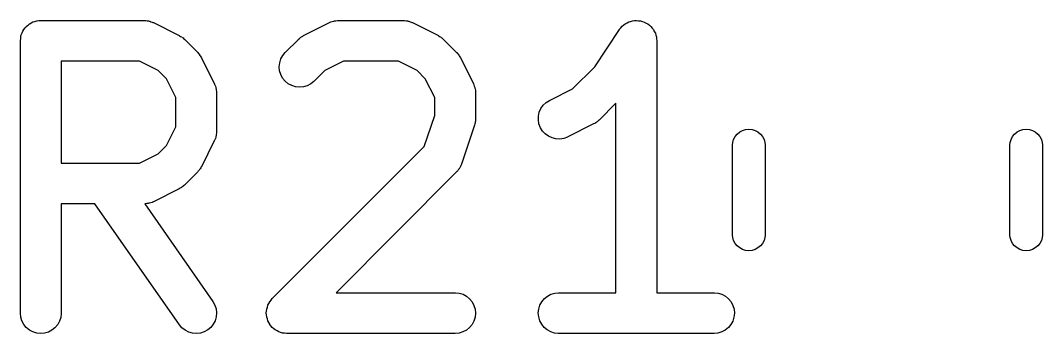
# Model space of a CAD drawing. Extents: x -2 to 178, y -114 to 6.
# Drawn here: x 164.311 to 168.07, y -89.74 to -88.59 of the extents above; entities that cross this region are included whole.
import ezdxf

# ---------------------------------------------------------------- set-up
doc = ezdxf.new("R2010")
doc.units = 0
doc.header["$MEASUREMENT"] = 0
doc.layers.add('BLACK', color=7, linetype='CONTINUOUS')

msp = doc.modelspace()

# ---------------------------------------------------------------- linework, layer by layer
at = {"layer": 'BLACK', "linetype": 'CONTINUOUS'}
for p, q in [((164.345, -88.6021), (164.351, -88.5989)), ((164.351, -88.5989), (164.357, -88.5955)), ((164.357, -88.5955), (164.358, -88.5953)), ((164.357, -88.5955), (164.357, -88.5955)), ((164.358, -88.5953), (164.364, -88.5933)), ((164.364, -88.5933), (164.371, -88.5913)), ((164.371, -88.5913), (164.372, -88.5912)), ((164.371, -88.5913), (164.371, -88.5913)), ((164.372, -88.5912), (164.379, -88.5906)), ((164.379, -88.5906), (164.386, -88.5899)), ((164.386, -88.5899), (164.767, -88.5899)), ((164.767, -88.5899), (164.768, -88.5899)), ((164.768, -88.5899), (164.77, -88.5901)), ((164.77, -88.5901), (164.772, -88.5901)), ((164.772, -88.5901), (164.777, -88.5909)), ((164.777, -88.5909), (164.782, -88.5915)), ((164.782, -88.5915), (164.784, -88.5922)), ((164.784, -88.5922), (164.787, -88.5926)), ((164.787, -88.5926), (164.791, -88.5944)), ((164.791, -88.5944), (164.796, -88.5959)), ((164.796, -88.5959), (164.798, -88.597)), ((164.798, -88.597), (164.8, -88.5978)), ((164.8, -88.5978), (164.895, -88.6454)), ((165.352, -88.6454), (165.447, -88.5978)), ((165.447, -88.5978), (165.448, -88.5973)), ((165.448, -88.5973), (165.45, -88.5966)), ((165.45, -88.5966), (165.452, -88.5955)), ((165.452, -88.5955), (165.457, -88.5941)), ((165.457, -88.5941), (165.462, -88.5923)), ((165.462, -88.5923), (165.464, -88.5919)), ((165.464, -88.5919), (165.466, -88.5913)), ((165.466, -88.5913), (165.471, -88.5908)), ((165.471, -88.5908), (165.477, -88.59)), ((165.477, -88.59), (165.479, -88.5901)), ((165.479, -88.5901), (165.481, -88.5899)), ((165.481, -88.5899), (165.719, -88.5899)), ((165.719, -88.5899), (165.72, -88.5899)), ((165.72, -88.5899), (165.722, -88.5901)), ((165.722, -88.5901), (165.724, -88.5901)), ((165.724, -88.5901), (165.73, -88.5909)), ((165.73, -88.5909), (165.735, -88.5915)), ((165.735, -88.5915), (165.737, -88.5922)), ((165.737, -88.5922), (165.739, -88.5926)), ((165.739, -88.5926), (165.744, -88.5944)), ((165.744, -88.5944), (165.749, -88.5959)), ((165.749, -88.5959), (165.751, -88.597)), ((165.751, -88.597), (165.753, -88.5978)), ((165.753, -88.5978), (165.848, -88.6454)), ((166.535, -88.6021), (166.542, -88.5985)), ((166.542, -88.5985), (166.548, -88.5953)), ((166.548, -88.5953), (166.555, -88.5932)), ((166.548, -88.5953), (166.548, -88.5953)), ((166.548, -88.5953), (166.548, -88.5953)), ((166.555, -88.5932), (166.562, -88.5912)), ((166.562, -88.5912), (166.569, -88.5905)), ((166.562, -88.5912), (166.562, -88.5912)), ((166.562, -88.5912), (166.562, -88.5912)), ((166.569, -88.5905), (166.577, -88.5899)), ((166.577, -88.5899), (166.577, -88.5899)), ((166.577, -88.5899), (166.584, -88.5907)), ((166.577, -88.5899), (166.577, -88.5899)), ((166.584, -88.5907), (166.591, -88.5914)), ((166.591, -88.5914), (166.591, -88.5914)), ((166.591, -88.5914), (166.591, -88.5914)), ((166.591, -88.5914), (166.599, -88.5937)), ((166.599, -88.5937), (166.605, -88.5957)), ((166.605, -88.5957), (166.605, -88.5958)), ((166.605, -88.5958), (166.605, -88.5958)), ((166.605, -88.5958), (166.612, -88.5993)), ((166.612, -88.5993), (166.618, -88.6027)), ((164.314, -88.6426), (164.317, -88.6358)), ((164.317, -88.6353), (164.32, -88.6291)), ((164.317, -88.6356), (164.317, -88.6353)), ((164.317, -88.6358), (164.317, -88.6356)), ((164.32, -88.6291), (164.324, -88.6229)), ((164.324, -88.6225), (164.328, -88.6171)), ((164.324, -88.6227), (164.324, -88.6225)), ((164.324, -88.6229), (164.324, -88.6227)), ((164.328, -88.6171), (164.333, -88.6117)), ((164.333, -88.6113), (164.339, -88.6069)), ((164.333, -88.6115), (164.333, -88.6113)), ((164.333, -88.6117), (164.333, -88.6115)), ((164.339, -88.6069), (164.344, -88.6024)), ((164.344, -88.6023), (164.345, -88.6021)), ((164.344, -88.6024), (164.344, -88.6023)), ((166.423, -88.76), (166.514, -88.6233)), ((166.514, -88.6224), (166.519, -88.6166)), ((166.514, -88.6225), (166.514, -88.6224)), ((166.514, -88.6233), (166.514, -88.6225)), ((166.514, -88.6225), (166.514, -88.6225)), ((166.514, -88.6225), (166.514, -88.6225)), ((166.519, -88.6166), (166.524, -88.6113)), ((166.524, -88.6112), (166.53, -88.6065)), ((166.524, -88.6113), (166.524, -88.6112)), ((166.524, -88.6113), (166.524, -88.6113)), ((166.53, -88.6065), (166.535, -88.6021)), ((166.535, -88.6021), (166.535, -88.6021)), ((166.535, -88.6021), (166.535, -88.6021)), ((166.618, -88.6027), (166.618, -88.6027)), ((166.618, -88.6027), (166.618, -88.6028)), ((166.618, -88.6028), (166.624, -88.6074)), ((166.624, -88.6074), (166.629, -88.612)), ((166.629, -88.612), (166.629, -88.6121)), ((166.629, -88.6121), (166.629, -88.6121)), ((166.629, -88.6121), (166.634, -88.6181)), ((166.634, -88.6181), (166.639, -88.6234)), ((166.639, -88.6234), (166.639, -88.6234)), ((166.639, -88.6234), (166.639, -88.6235)), ((166.639, -88.6235), (166.642, -88.6304)), ((166.642, -88.6304), (166.646, -88.6363)), ((166.646, -88.6363), (166.646, -88.6364)), ((166.646, -88.6364), (166.646, -88.6364)), ((166.646, -88.6364), (166.648, -88.6433)), ((164.311, -88.6638), (164.312, -88.6568)), ((164.311, -88.6643), (164.311, -88.6638)), ((164.311, -88.6644), (164.311, -88.6643)), ((164.311, -88.6649), (164.311, -88.6644)), ((164.311, -88.6644), (164.311, -88.6644)), ((164.311, -89.6649), (164.311, -88.6649)), ((164.312, -88.6493), (164.314, -88.6426)), ((164.312, -88.6495), (164.312, -88.6493)), ((164.312, -88.6498), (164.312, -88.6495)), ((164.312, -88.6568), (164.312, -88.6498)), ((164.895, -88.6454), (164.896, -88.6459)), ((164.896, -88.6459), (164.9, -88.6482)), ((164.9, -88.6482), (164.904, -88.6502)), ((164.904, -88.6502), (164.906, -88.6522)), ((164.906, -88.6522), (164.909, -88.6539)), ((164.909, -88.6539), (164.912, -88.6568)), ((164.912, -88.6568), (164.915, -88.6595)), ((164.915, -88.6595), (164.963, -88.7071)), ((165.285, -88.7071), (165.333, -88.6595)), ((165.333, -88.6587), (165.337, -88.6561)), ((165.333, -88.6595), (165.333, -88.6587)), ((165.337, -88.6561), (165.34, -88.6532)), ((165.34, -88.6532), (165.342, -88.6515)), ((165.342, -88.6515), (165.345, -88.6496)), ((165.345, -88.6496), (165.349, -88.6477)), ((165.349, -88.6477), (165.352, -88.6454)), ((165.848, -88.6454), (165.849, -88.6459)), ((165.849, -88.6459), (165.852, -88.6482)), ((165.852, -88.6482), (165.856, -88.6502)), ((165.856, -88.6502), (165.858, -88.6522)), ((165.858, -88.6522), (165.861, -88.6539)), ((165.861, -88.6539), (165.864, -88.6568)), ((165.864, -88.6568), (165.867, -88.6595)), ((165.867, -88.6595), (165.915, -88.7071)), ((166.648, -88.6433), (166.65, -88.6503)), ((166.65, -88.6503), (166.65, -88.6504)), ((166.65, -88.6504), (166.65, -88.6504)), ((166.65, -88.6504), (166.65, -88.6577)), ((166.65, -88.6577), (166.651, -88.6649)), ((166.651, -88.6649), (166.651, -89.5899)), ((164.963, -88.7071), (164.963, -88.7078)), ((164.963, -88.7078), (164.966, -88.7111)), ((164.966, -88.7111), (164.969, -88.7142)), ((165.276, -88.7184), (165.285, -88.7071)), ((165.915, -88.7071), (165.916, -88.7078)), ((165.916, -88.7078), (165.918, -88.7111)), ((165.918, -88.7111), (165.921, -88.7142)), ((164.461, -88.7399), (164.461, -89.1137)), ((164.749, -88.7399), (164.461, -88.7399)), ((164.817, -88.7741), (164.749, -88.7399)), ((164.969, -88.7142), (164.97, -88.7168)), ((164.97, -88.7168), (164.972, -88.7193)), ((164.972, -88.7193), (164.974, -88.723)), ((164.974, -88.723), (164.977, -88.7266)), ((164.977, -88.7266), (165.024, -88.8218)), ((165.263, -88.7599), (165.265, -88.7453)), ((165.265, -88.7453), (165.269, -88.7313)), ((165.269, -88.7313), (165.276, -88.7184)), ((165.499, -88.7399), (165.43, -88.7741)), ((165.701, -88.7399), (165.499, -88.7399)), ((165.77, -88.7741), (165.701, -88.7399)), ((165.921, -88.7142), (165.923, -88.7168)), ((165.923, -88.7168), (165.925, -88.7193)), ((165.925, -88.7193), (165.927, -88.723)), ((165.927, -88.723), (165.929, -88.7266)), ((165.929, -88.7266), (165.977, -88.8218)), ((164.848, -88.8045), (164.817, -88.7741)), ((165.264, -88.7744), (165.263, -88.7599)), ((165.269, -88.7885), (165.264, -88.7744)), ((165.43, -88.7741), (165.391, -88.8132)), ((165.8, -88.8045), (165.77, -88.7741)), ((166.341, -88.8413), (166.423, -88.76)), ((164.882, -88.8731), (164.848, -88.8045)), ((165.024, -88.8218), (165.025, -88.8228)), ((165.025, -88.8228), (165.025, -88.8248)), ((165.025, -88.8248), (165.026, -88.8268)), ((165.275, -88.8014), (165.269, -88.7885)), ((165.285, -88.8128), (165.275, -88.8014)), ((165.296, -88.8222), (165.285, -88.8128)), ((165.309, -88.8292), (165.296, -88.8222)), ((165.379, -88.823), (165.366, -88.8298)), ((165.39, -88.8139), (165.379, -88.823)), ((165.391, -88.8132), (165.39, -88.8139)), ((165.835, -88.8731), (165.8, -88.8045)), ((165.977, -88.8218), (165.977, -88.8228)), ((165.977, -88.8228), (165.978, -88.8248)), ((165.978, -88.8248), (165.979, -88.8268)), ((165.026, -88.8268), (165.028, -88.8317)), ((165.028, -88.8317), (165.03, -88.8365)), ((165.03, -88.8365), (165.03, -88.8387)), ((165.03, -88.8387), (165.031, -88.8408)), ((165.031, -88.8408), (165.031, -88.8459)), ((165.031, -88.8459), (165.032, -88.851)), ((165.032, -88.851), (165.032, -88.8532)), ((165.032, -88.8532), (165.032, -88.8554)), ((165.032, -88.8554), (165.032, -88.9982)), ((165.323, -88.8335), (165.309, -88.8292)), ((165.337, -88.8351), (165.323, -88.8335)), ((165.352, -88.8338), (165.337, -88.8351)), ((165.366, -88.8298), (165.352, -88.8338)), ((165.979, -88.8268), (165.98, -88.8317)), ((165.98, -88.8317), (165.982, -88.8365)), ((165.982, -88.8365), (165.982, -88.8387)), ((165.982, -88.8387), (165.983, -88.8408)), ((165.983, -88.8408), (165.984, -88.8459)), ((165.984, -88.8459), (165.984, -88.851)), ((165.984, -88.851), (165.984, -88.8532)), ((165.984, -88.8532), (165.985, -88.8554)), ((165.985, -88.8554), (165.985, -88.9506)), ((166.257, -88.8835), (166.341, -88.8413)), ((164.882, -88.9805), (164.882, -88.8731)), ((165.835, -88.9384), (165.835, -88.8731)), ((166.234, -88.9014), (166.245, -88.8913)), ((166.245, -88.8913), (166.257, -88.8835)), ((166.501, -88.8936), (166.439, -88.956)), ((166.501, -89.5899), (166.501, -88.8936)), ((166.216, -88.9409), (166.219, -88.9266)), ((166.219, -88.9266), (166.225, -88.9133)), ((166.225, -88.9133), (166.234, -88.9014)), ((165.796, -89.0529), (165.835, -88.9384)), ((165.981, -88.9743), (165.933, -89.1172)), ((165.982, -88.9702), (165.981, -88.9743)), ((165.983, -88.9662), (165.982, -88.9702)), ((165.984, -88.96), (165.983, -88.9631)), ((165.983, -88.9631), (165.983, -88.9662)), ((165.985, -88.9516), (165.984, -88.9558)), ((165.984, -88.9558), (165.984, -88.96)), ((165.985, -88.9506), (165.985, -88.9516)), ((166.216, -88.9555), (166.216, -88.9409)), ((166.218, -88.97), (166.216, -88.9555)), ((166.223, -88.9837), (166.218, -88.97)), ((166.419, -88.9701), (166.324, -89.0177)), ((166.423, -88.9678), (166.419, -88.9701)), ((166.427, -88.9659), (166.423, -88.9678)), ((166.429, -88.9639), (166.427, -88.9659)), ((166.432, -88.9623), (166.429, -88.9639)), ((166.435, -88.9594), (166.432, -88.9623)), ((166.438, -88.9567), (166.435, -88.9594)), ((166.439, -88.956), (166.438, -88.9567)), ((164.848, -89.049), (164.882, -88.9805)), ((165.032, -89.0037), (165.031, -89.0087)), ((165.031, -89.0087), (165.031, -89.0138)), ((165.032, -88.9982), (165.032, -88.9993)), ((165.032, -88.9993), (165.032, -89.0015)), ((165.032, -89.0015), (165.032, -89.0037)), ((166.231, -88.9961), (166.223, -88.9837)), ((166.241, -89.0068), (166.231, -88.9961)), ((166.253, -89.0154), (166.241, -89.0068)), ((166.94, -89.0162), (166.947, -89.0071)), ((166.947, -89.0071), (166.957, -88.9996)), ((166.957, -88.9996), (166.967, -88.994)), ((166.967, -88.994), (166.978, -88.9906)), ((166.978, -88.9906), (166.99, -88.9894)), ((166.99, -88.9894), (167.002, -88.9906)), ((167.002, -88.9906), (167.013, -88.994)), ((167.013, -88.994), (167.023, -88.9996)), ((167.023, -88.9996), (167.033, -89.0071)), ((167.033, -89.0071), (167.04, -89.0162)), ((167.96, -89.0162), (167.967, -89.0071)), ((167.967, -89.0071), (167.977, -88.9996)), ((167.977, -88.9996), (167.987, -88.994)), ((167.987, -88.994), (167.998, -88.9906)), ((167.998, -88.9906), (168.01, -88.9894)), ((168.01, -88.9894), (168.022, -88.9906)), ((168.022, -88.9906), (168.033, -88.994)), ((168.033, -88.994), (168.043, -88.9996)), ((168.043, -88.9996), (168.053, -89.0071)), ((168.053, -89.0071), (168.06, -89.0162)), ((164.817, -89.0794), (164.848, -89.049)), ((165.024, -89.0318), (164.977, -89.127)), ((165.025, -89.0297), (165.024, -89.0318)), ((165.026, -89.0278), (165.025, -89.0297)), ((165.028, -89.0229), (165.026, -89.0278)), ((165.029, -89.0181), (165.028, -89.0229)), ((165.03, -89.0159), (165.029, -89.0181)), ((165.031, -89.0138), (165.03, -89.0159)), ((166.266, -89.0215), (166.253, -89.0154)), ((166.28, -89.0249), (166.266, -89.0215)), ((166.295, -89.0255), (166.28, -89.0249)), ((166.309, -89.0232), (166.295, -89.0255)), ((166.323, -89.0181), (166.309, -89.0232)), ((166.324, -89.0177), (166.323, -89.0181)), ((166.93, -89.0468), (166.931, -89.038)), ((166.93, -89.3782), (166.93, -89.0468)), ((166.931, -89.038), (166.934, -89.0266)), ((166.934, -89.0266), (166.94, -89.0162)), ((167.04, -89.0162), (167.046, -89.0266)), ((167.046, -89.0266), (167.049, -89.038)), ((167.049, -89.038), (167.05, -89.0468)), ((167.05, -89.0468), (167.05, -89.3782)), ((167.95, -89.0468), (167.951, -89.038)), ((167.95, -89.3782), (167.95, -89.0468)), ((167.951, -89.038), (167.954, -89.0266)), ((167.954, -89.0266), (167.96, -89.0162)), ((168.06, -89.0162), (168.066, -89.0266)), ((168.066, -89.0266), (168.069, -89.038)), ((168.069, -89.038), (168.07, -89.0468)), ((168.07, -89.0468), (168.07, -89.3782)), ((164.749, -89.1137), (164.817, -89.0794)), ((165.237, -89.6118), (165.796, -89.0529)), ((164.461, -89.1137), (164.749, -89.1137)), ((165.931, -89.1223), (165.929, -89.1268)), ((165.932, -89.1202), (165.931, -89.1223)), ((165.933, -89.1182), (165.932, -89.1202)), ((165.933, -89.1172), (165.933, -89.1182)), ((164.963, -89.1465), (164.915, -89.1941)), ((164.965, -89.1432), (164.963, -89.1465)), ((164.968, -89.1402), (164.965, -89.1432)), ((164.97, -89.1376), (164.968, -89.1402)), ((164.972, -89.1352), (164.97, -89.1376)), ((164.974, -89.1315), (164.972, -89.1352)), ((164.976, -89.1279), (164.974, -89.1315)), ((164.977, -89.127), (164.976, -89.1279)), ((165.915, -89.1465), (165.472, -89.5899)), ((165.916, -89.1448), (165.915, -89.1465)), ((165.918, -89.1433), (165.916, -89.1448)), ((165.921, -89.1391), (165.918, -89.1433)), ((165.924, -89.1352), (165.921, -89.1391)), ((165.925, -89.1332), (165.924, -89.1352)), ((165.927, -89.1314), (165.925, -89.1332)), ((165.929, -89.1268), (165.927, -89.1314)), ((164.908, -89.2004), (164.905, -89.202)), ((164.911, -89.1975), (164.908, -89.2004)), ((164.914, -89.1948), (164.911, -89.1975)), ((164.915, -89.1941), (164.914, -89.1948)), ((164.895, -89.2082), (164.8, -89.2558)), ((164.899, -89.2059), (164.895, -89.2082)), ((164.903, -89.204), (164.899, -89.2059)), ((164.905, -89.202), (164.903, -89.204)), ((164.585, -89.2637), (164.461, -89.2637)), ((164.461, -89.2637), (164.461, -89.6649)), ((164.896, -89.7079), (164.585, -89.2637)), ((164.769, -89.2635), (164.768, -89.2636)), ((164.768, -89.2636), (165.019, -89.6219)), ((164.771, -89.2636), (164.769, -89.2635)), ((164.776, -89.2628), (164.771, -89.2636)), ((164.781, -89.2623), (164.776, -89.2628)), ((164.783, -89.2616), (164.781, -89.2623)), ((164.786, -89.2613), (164.783, -89.2616)), ((164.79, -89.2595), (164.786, -89.2613)), ((164.795, -89.258), (164.79, -89.2595)), ((164.797, -89.257), (164.795, -89.258)), ((164.799, -89.2562), (164.797, -89.257)), ((164.8, -89.2558), (164.799, -89.2562)), ((166.931, -89.387), (166.93, -89.3782)), ((166.934, -89.3983), (166.931, -89.387)), ((167.049, -89.387), (167.046, -89.3984)), ((167.05, -89.3782), (167.049, -89.387)), ((167.951, -89.387), (167.95, -89.3782)), ((167.954, -89.3983), (167.951, -89.387)), ((168.069, -89.387), (168.066, -89.3984)), ((168.07, -89.3782), (168.069, -89.387)), ((166.94, -89.4088), (166.934, -89.3983)), ((166.947, -89.4179), (166.94, -89.4088)), ((166.957, -89.4254), (166.947, -89.4179)), ((166.967, -89.431), (166.957, -89.4254)), ((167.023, -89.4254), (167.013, -89.431)), ((167.033, -89.4179), (167.023, -89.4254)), ((167.04, -89.4088), (167.033, -89.4179)), ((167.046, -89.3984), (167.04, -89.4088)), ((167.96, -89.4088), (167.954, -89.3983)), ((167.967, -89.4179), (167.96, -89.4088)), ((167.977, -89.4254), (167.967, -89.4179)), ((167.987, -89.431), (167.977, -89.4254)), ((168.043, -89.4254), (168.033, -89.431)), ((168.053, -89.4179), (168.043, -89.4254)), ((168.06, -89.4088), (168.053, -89.4179)), ((168.066, -89.3984), (168.06, -89.4088)), ((166.978, -89.4344), (166.967, -89.431)), ((166.99, -89.4356), (166.978, -89.4344)), ((167.002, -89.4344), (166.99, -89.4356)), ((167.013, -89.431), (167.002, -89.4344)), ((167.998, -89.4344), (167.987, -89.431)), ((168.01, -89.4356), (167.998, -89.4344)), ((168.022, -89.4344), (168.01, -89.4356)), ((168.033, -89.431), (168.022, -89.4344)), ((165.233, -89.6174), (165.237, -89.6118)), ((165.472, -89.5899), (165.91, -89.5899)), ((165.91, -89.5899), (165.911, -89.5899)), ((165.911, -89.5899), (165.925, -89.5915)), ((165.925, -89.5915), (165.939, -89.5959)), ((165.939, -89.5959), (165.952, -89.603)), ((165.952, -89.603), (165.963, -89.6124)), ((165.963, -89.6124), (165.972, -89.6238)), ((166.228, -89.6229), (166.238, -89.6117)), ((166.238, -89.6117), (166.249, -89.6024)), ((166.249, -89.6024), (166.262, -89.5955)), ((166.262, -89.5955), (166.276, -89.5913)), ((166.276, -89.5913), (166.29, -89.5899)), ((166.29, -89.5899), (166.501, -89.5899)), ((166.651, -89.5899), (166.862, -89.5899)), ((166.862, -89.5899), (166.863, -89.5899)), ((166.863, -89.5899), (166.877, -89.5915)), ((166.877, -89.5915), (166.891, -89.5959)), ((166.891, -89.5959), (166.904, -89.603)), ((166.904, -89.603), (166.915, -89.6124)), ((166.915, -89.6124), (166.925, -89.6238)), ((165.019, -89.6219), (165.019, -89.6227)), ((165.019, -89.6227), (165.026, -89.6356)), ((165.026, -89.6356), (165.031, -89.6496)), ((165.031, -89.6496), (165.032, -89.6641)), ((165.216, -89.6573), (165.217, -89.6501)), ((165.217, -89.6498), (165.219, -89.6429)), ((165.217, -89.6499), (165.217, -89.6498)), ((165.217, -89.6501), (165.217, -89.6499)), ((165.219, -89.6429), (165.221, -89.6361)), ((165.221, -89.6358), (165.225, -89.6295)), ((165.221, -89.6359), (165.221, -89.6358)), ((165.221, -89.6361), (165.221, -89.6359)), ((165.225, -89.6295), (165.228, -89.6232)), ((165.228, -89.6229), (165.233, -89.6174)), ((165.228, -89.6231), (165.228, -89.6229)), ((165.228, -89.6232), (165.228, -89.6231)), ((165.972, -89.6238), (165.979, -89.6368)), ((165.979, -89.6368), (165.983, -89.6508)), ((165.983, -89.6508), (165.985, -89.6654)), ((166.215, -89.6644), (166.217, -89.6498)), ((166.217, -89.6498), (166.221, -89.6358)), ((166.221, -89.6358), (166.228, -89.6229)), ((166.925, -89.6238), (166.931, -89.6368)), ((166.931, -89.6368), (166.936, -89.6508)), ((166.936, -89.6508), (166.937, -89.6654)), ((164.312, -89.6794), (164.311, -89.6649)), ((164.316, -89.6935), (164.312, -89.6794)), ((164.459, -89.6805), (164.455, -89.6944)), ((164.461, -89.6659), (164.459, -89.6805)), ((164.461, -89.6649), (164.461, -89.6659)), ((165.031, -89.6787), (165.027, -89.6927)), ((165.032, -89.6641), (165.031, -89.6787)), ((165.215, -89.6644), (165.216, -89.6573)), ((165.215, -89.6645), (165.215, -89.6644)), ((165.215, -89.6646), (165.215, -89.6645)), ((165.216, -89.6718), (165.215, -89.6646)), ((165.217, -89.6789), (165.216, -89.6718)), ((165.217, -89.6791), (165.217, -89.6789)), ((165.217, -89.6792), (165.217, -89.6791)), ((165.219, -89.6861), (165.217, -89.6792)), ((165.221, -89.693), (165.219, -89.6861)), ((165.983, -89.68), (165.979, -89.6939)), ((165.985, -89.6654), (165.983, -89.68)), ((166.217, -89.6789), (166.215, -89.6644)), ((166.221, -89.693), (166.217, -89.6789)), ((166.935, -89.68), (166.931, -89.6939)), ((166.937, -89.6654), (166.935, -89.68)), ((164.323, -89.7064), (164.316, -89.6935)), ((164.332, -89.7177), (164.323, -89.7064)), ((164.344, -89.7271), (164.332, -89.7177)), ((164.357, -89.734), (164.344, -89.7271)), ((164.438, -89.7185), (164.427, -89.7276)), ((164.448, -89.7073), (164.438, -89.7185)), ((164.455, -89.6944), (164.448, -89.7073)), ((164.905, -89.719), (164.896, -89.7079)), ((164.917, -89.7281), (164.905, -89.719)), ((165, -89.7266), (164.987, -89.7337)), ((165.011, -89.7172), (165, -89.7266)), ((165.02, -89.7057), (165.011, -89.7172)), ((165.027, -89.6927), (165.02, -89.7057)), ((165.221, -89.6931), (165.221, -89.693)), ((165.221, -89.6932), (165.221, -89.6931)), ((165.224, -89.6998), (165.221, -89.6932)), ((165.228, -89.7059), (165.224, -89.6998)), ((165.228, -89.706), (165.228, -89.7059)), ((165.228, -89.7062), (165.228, -89.706)), ((165.232, -89.7118), (165.228, -89.7062)), ((165.237, -89.7174), (165.232, -89.7118)), ((165.237, -89.7175), (165.237, -89.7174)), ((165.237, -89.7174), (165.237, -89.7174)), ((165.243, -89.7221), (165.237, -89.7175)), ((165.248, -89.7268), (165.243, -89.7221)), ((165.248, -89.7269), (165.248, -89.7268)), ((165.248, -89.7268), (165.248, -89.7268)), ((165.255, -89.7304), (165.248, -89.7269)), ((165.951, -89.7273), (165.938, -89.7342)), ((165.962, -89.7181), (165.951, -89.7273)), ((165.972, -89.7068), (165.962, -89.7181)), ((165.979, -89.6939), (165.972, -89.7068)), ((166.228, -89.7059), (166.221, -89.693)), ((166.237, -89.7174), (166.228, -89.7059)), ((166.248, -89.7268), (166.237, -89.7174)), ((166.261, -89.7338), (166.248, -89.7268)), ((166.903, -89.7273), (166.89, -89.7342)), ((166.915, -89.7181), (166.903, -89.7273)), ((166.924, -89.7068), (166.915, -89.7181)), ((166.931, -89.6939), (166.924, -89.7068)), ((164.371, -89.7383), (164.357, -89.734)), ((164.385, -89.7399), (164.371, -89.7383)), ((164.4, -89.7386), (164.385, -89.7399)), ((164.414, -89.7344), (164.4, -89.7386)), ((164.427, -89.7276), (164.414, -89.7344)), ((164.93, -89.7347), (164.917, -89.7281)), ((164.944, -89.7387), (164.93, -89.7347)), ((164.958, -89.7399), (164.944, -89.7387)), ((164.973, -89.7382), (164.958, -89.7399)), ((164.987, -89.7337), (164.973, -89.7382)), ((165.261, -89.7338), (165.255, -89.7304)), ((165.261, -89.7339), (165.261, -89.7338)), ((165.268, -89.7361), (165.261, -89.7339)), ((165.261, -89.7339), (165.261, -89.7339)), ((165.275, -89.7382), (165.268, -89.7361)), ((165.275, -89.7383), (165.275, -89.7382)), ((165.282, -89.7391), (165.275, -89.7383)), ((165.275, -89.7383), (165.275, -89.7383)), ((165.289, -89.7399), (165.282, -89.7391)), ((165.29, -89.7399), (165.289, -89.7399)), ((165.91, -89.7399), (165.29, -89.7399)), ((165.29, -89.7399), (165.29, -89.7399)), ((165.29, -89.7399), (165.29, -89.7399)), ((165.29, -89.7399), (165.29, -89.7399)), ((165.924, -89.7385), (165.91, -89.7399)), ((165.938, -89.7342), (165.924, -89.7385)), ((166.275, -89.7382), (166.261, -89.7338)), ((166.289, -89.7399), (166.275, -89.7382)), ((166.29, -89.7399), (166.289, -89.7399)), ((166.862, -89.7399), (166.29, -89.7399)), ((166.876, -89.7385), (166.862, -89.7399)), ((166.89, -89.7342), (166.876, -89.7385))]:
    msp.add_line(p, q, dxfattribs=at)

doc.saveas('drawing.dxf')
